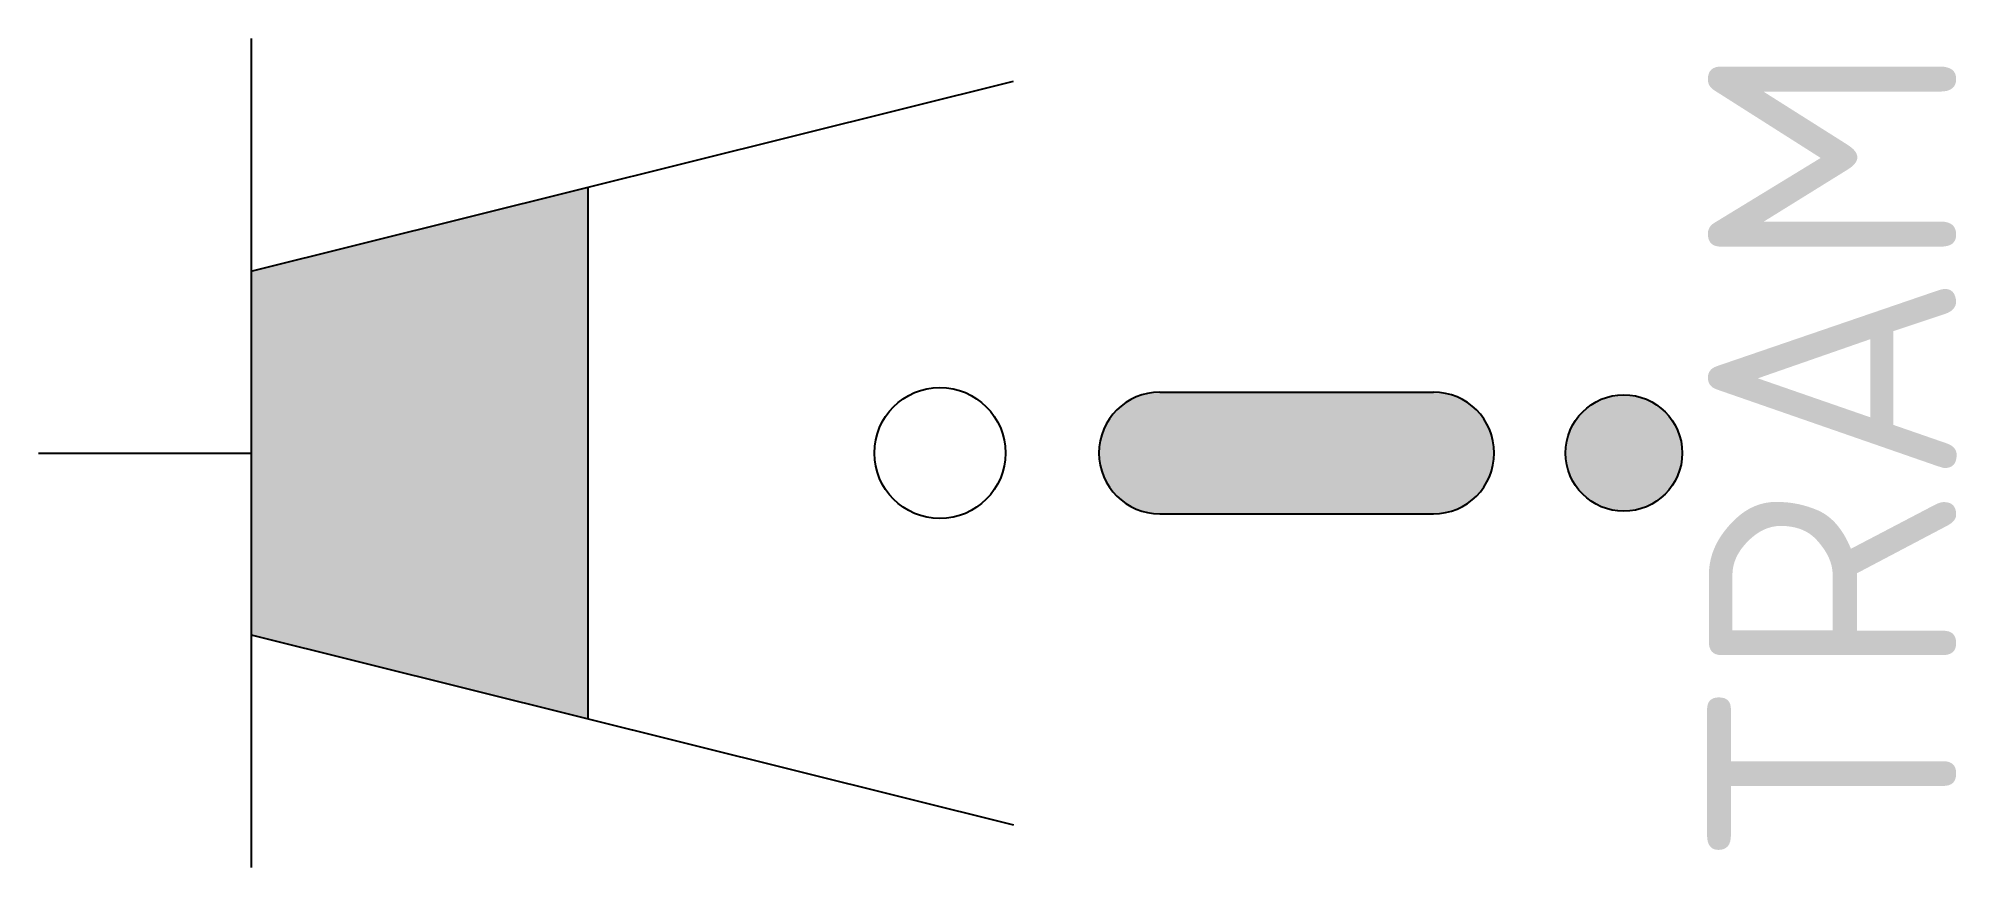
# Model space of a CAD drawing. Extents: x 0 to 13.5, y -2.9 to 2.9.
import ezdxf
from ezdxf.enums import TextEntityAlignment as Align

# ---------------------------------------------------------------- set-up
doc = ezdxf.new("R2010")
doc.units = 0
doc.layers.get('0').update_dxf_attribs({"lineweight": 25})
doc.styles.add('NLCS-ISO', font='NLCS-ISO.ttf')

msp = doc.modelspace()

# ---------------------------------------------------------------- hatches: boundary and pattern name
h = msp.add_hatch(color=256)
h.dxf.hatch_style = 1
h.paths.add_polyline_path([(9.833, -0.429, 1), (9.833, 0.429), (7.905, 0.429, 1), (7.905, -0.429)])
h = msp.add_hatch(color=256)
h.dxf.hatch_style = 1
h.paths.add_polyline_path([(11.176, 0.411, 1), (11.176, -0.411, 1)])

# ---------------------------------------------------------------- linework, layer by layer
for p, q in [((1.5, 2.924), (1.5, -2.924)), ((1.5, 1.283), (6.874, 2.623)), ((3.874, 1.875), (3.874, -1.875)), ((1.5, 1.283), (1.5, -1.283)), ((7.905, 0.429), (9.833, 0.429)), ((0, 0), (1.5, 0)), ((7.905, -0.429), (9.833, -0.429)), ((1.5, -1.283), (6.874, -2.623))]:
    msp.add_line(p, q)
for centre, radius in [((6.355, 0), 0.462), ((11.176, 0), 0.411)]:
    msp.add_circle(centre, radius)
for centre, start, end in [((7.905, 0), 90, 270), ((9.833, 0), 270, 90)]:
    msp.add_arc(centre, 0.429, start, end)
msp.add_solid([(1.5, 1.283), (1.5, -1.283), (3.874, 1.875), (3.874, -1.875)])

# ---------------------------------------------------------------- texts
at = {"style": 'NLCS-ISO'}
msp.add_text('TRAM', height=1.75, rotation=90, dxfattribs=at).set_placement((12.643, -0.007), align=Align.MIDDLE_CENTER)

doc.saveas('drawing.dxf')
